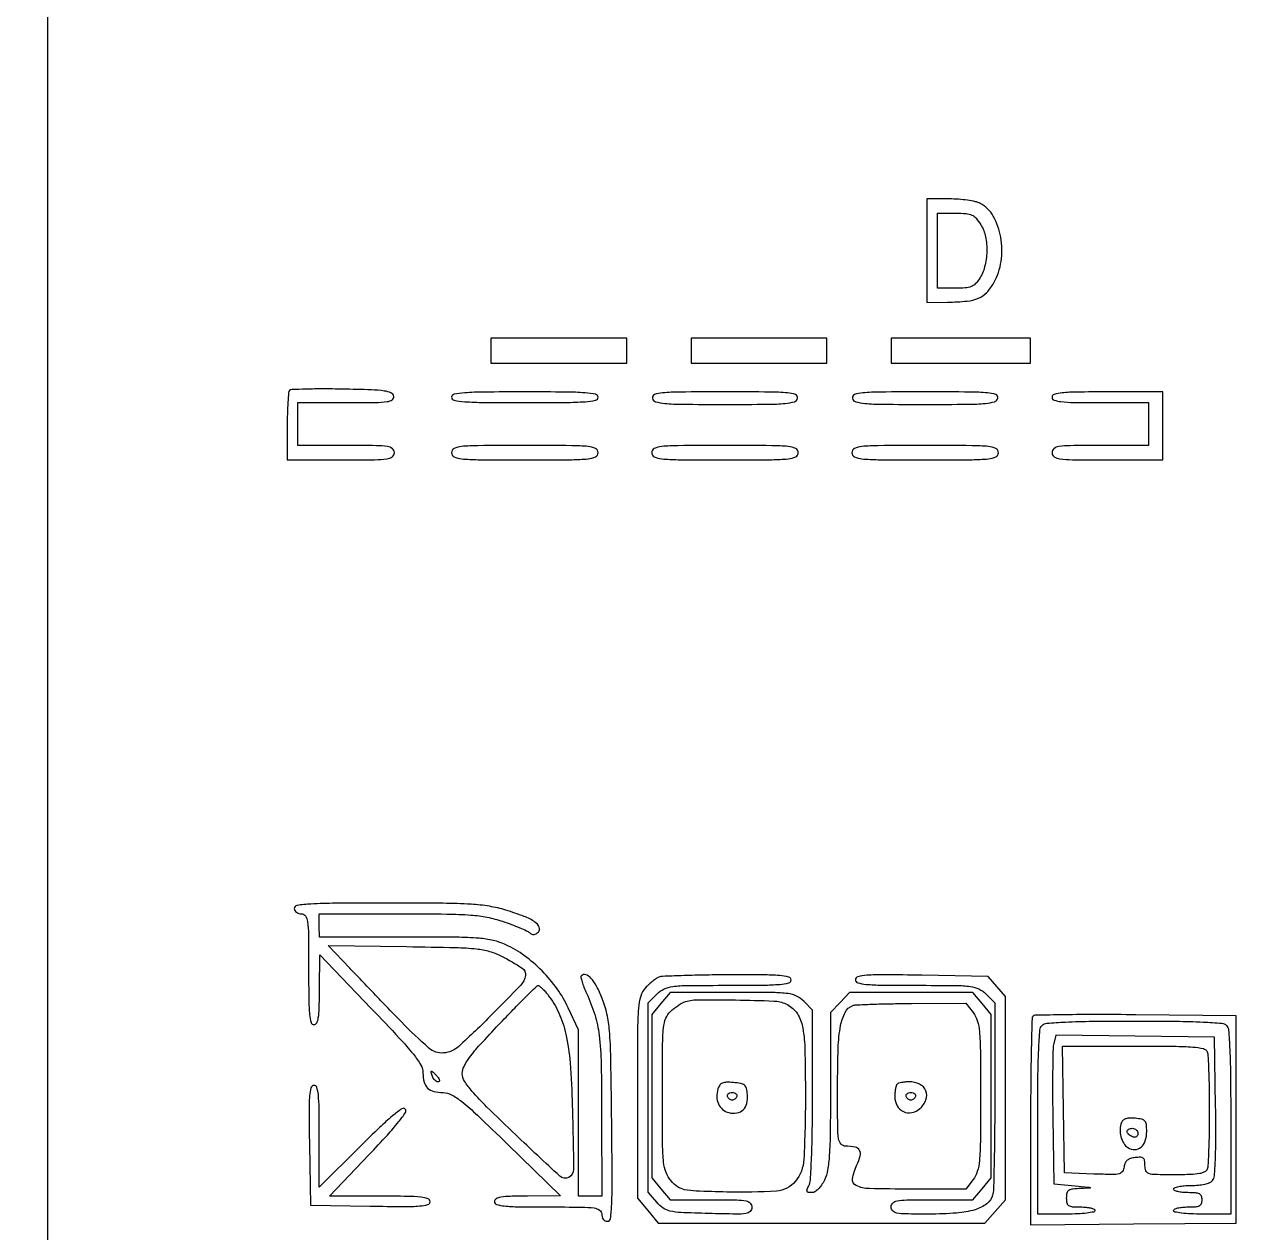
# Model space of a CAD drawing. Extents: x 0 to 1066, y 0 to 761.
# Drawn here: x 777.26 to 806.26, y 85.18 to 113.77 of the extents above; entities that cross this region are included whole.
import ezdxf

# ---------------------------------------------------------------- set-up
doc = ezdxf.new("R2010")
doc.units = 0
doc.header["$MEASUREMENT"] = 0

msp = doc.modelspace()

# ---------------------------------------------------------------- linework, layer by layer
for points in [[(183.390323, 95.266879, 0.000001), (192.989143, 95.254457, 0.000118)], [(329.859243, 95.267872, -0.000023), (352.558836, 95.240684, -0.000004), (375.624384, 95.211821, -0.198594)], [(479.458836, 95.240684, -0.000004), (502.524384, 95.211821, -0.198594)], [(710.559243, 95.267872, -0.000023), (733.258836, 95.240684, -0.000004), (756.324384, 95.211821, -0.198594)], [(416.092229, 95.24091, -0.000004), (439.072908, 95.212432, -0.198597)], [(542.992229, 95.24091, -0.000004), (565.972908, 95.212432, -0.198597)], [(606.442229, 95.24091, -0.000004), (629.422908, 95.212432, -0.198597)], [(669.892229, 95.24091, -0.000004), (692.872908, 95.212432, -0.198597)], [(756.492312, 95.079344, -0.00001), (757.544456, 86.85292, -0.000054)]]:
    msp.add_lwpolyline(points, format="xyb")
for points in [[(409.06215, 749.15415), (40.8618, 749.132981), (40.8618, 380.65769), (40.8618, 12.1824), (501.2973, 12.1824), (961.7328, 12.1824), (961.7328, 380.646631), (961.7328, 749.110861), (961.41555, 749.1633, 0.040886), (961.153339, 749.184871, 0.000002), (934.190609, 749.194398, 0.000089), (904.448031, 749.199508, 0.000054), (869.1804, 749.195529, -0.000029), (813.61687, 749.186499, -0.000004), (696.10453, 749.175037, -0.000004), (556.774728, 749.163736, -0.000004)], [(798.624, 108.4149), (798.624, 107.1882), (799.11045, 107.196633, 0.018847), (799.57342, 107.222133, 0.076273), (799.846829, 107.290481, 0.107083), (800.038018, 107.424269, 0.057946), (800.208222, 107.657164, 0.09461), (800.379213, 108.161818, 0.077415), (800.369801, 108.732431, 0.083451), (800.194167, 109.232865, 0.148656), (799.883984, 109.534603, 0.065462), (799.77164, 109.575066, 0.01784), (799.585659, 109.608774, 0.017725), (799.370031, 109.632191, 0.017594), (799.15275, 109.640353), (798.624, 109.6416)], [(799.898953, 109.02825, -0.090931), (800.011274, 108.746531, -0.056823), (800.041335, 108.391609, -0.056208), (799.990425, 108.033788, -0.081785), (799.86163, 107.742909, -0.053857), (799.768367, 107.629366, -0.102503), (799.669365, 107.565735, -0.073821), (799.531688, 107.535009, -0.018052), (799.29885, 107.5266), (798.8778, 107.5266), (798.8778, 108.4149), (798.8778, 109.3032), (799.302043, 109.3032, -0.017821), (799.552018, 109.294288, -0.090339), (799.686517, 109.259735, -0.111314), (799.786276, 109.183366, -0.033754)], [(783.539223, 105.103623, 0.175142), (783.515836, 105.053768, 0.005715), (783.497821, 104.830276, 0.010326), (783.48485, 104.562221, 0.006925), (783.4806, 104.2554), (783.4806, 103.4658), (784.7496, 103.4658, 0.002222), (785.550693, 103.46936, 0.030926), (785.838825, 103.48977, 0.119596), (785.969248, 103.540448, 0.245279), (786.0186, 103.635, 0.22979), (785.973058, 103.728863, 0.130799), (785.854688, 103.779917, 0.034233), (785.592906, 103.800546, 0.00255), (784.8765, 103.8042), (783.7344, 103.8042), (783.7344, 104.3118), (783.7344, 104.8194), (784.882703, 104.8194, 0.002733), (785.570614, 104.82316, 0.030135), (785.84539, 104.842754, 0.109553), (785.968179, 104.887529, 0.307277), (786.002597, 104.96745, 0.244204), (785.938338, 105.048789, 0.070908), (785.779908, 105.094615, 0.026953), (785.473812, 105.121032, 0.003132), (784.786017, 105.138873, 0.004699), (784.326379, 105.143594, 0.007284), (783.929651, 105.13816, 0.002888), (783.591841, 105.126656, 0.188584)], [(787.3722, 104.9463, 0.358821), (787.430268, 104.875804, 0.029936), (787.6824, 104.842098, 0.01614), (788.138127, 104.82351, 0.002122), (789.1065, 104.8194, 0.002122), (790.074873, 104.82351, 0.01614), (790.5306, 104.842098, 0.029936), (790.782732, 104.875804, 0.358821), (790.8408, 104.9463, 0.358821), (790.782732, 105.016796, 0.029936), (790.5306, 105.050502, 0.01614), (790.074873, 105.06909, 0.002122), (789.1065, 105.0732, 0.002122), (788.138127, 105.06909, 0.01614), (787.6824, 105.050502, 0.029936), (787.430268, 105.016796, 0.358821)], [(792.125905, 104.92515, 0.27963), (792.201799, 104.841292, 0.051026), (792.416525, 104.80046, 0.019589), (792.833369, 104.780945, 0.001902), (793.8441, 104.7771, 0.001902), (794.854831, 104.780945, 0.019589), (795.271675, 104.80046, 0.051026), (795.486401, 104.841292, 0.27963), (795.562295, 104.92515, 0.371486), (795.514322, 105.008719, 0.063172), (795.319848, 105.050603, 0.019828), (794.908565, 105.06966, 0.001663), (793.8441, 105.0732, 0.001663), (792.779635, 105.06966, 0.019828), (792.368352, 105.050603, 0.063172), (792.173878, 105.008719, 0.371486)], [(796.863505, 104.92515, 0.27963), (796.939399, 104.841292, 0.051026), (797.154125, 104.80046, 0.019589), (797.570969, 104.780945, 0.001902), (798.5817, 104.7771, 0.001902), (799.592431, 104.780945, 0.019589), (800.009275, 104.80046, 0.051026), (800.224001, 104.841292, 0.27963), (800.299895, 104.92515, 0.371486), (800.251922, 105.008719, 0.063172), (800.057448, 105.050603, 0.019828), (799.646165, 105.06966, 0.001663), (798.5817, 105.0732, 0.001663), (797.517235, 105.06966, 0.019828), (797.105952, 105.050603, 0.063172), (796.911478, 105.008719, 0.371486)], [(801.585, 104.9463, 0.32143), (801.633089, 104.879224, 0.054088), (801.7965, 104.8429, 0.024158), (802.102695, 104.823784, 0.003511), (802.7271, 104.8194), (803.8692, 104.8194), (803.8692, 104.3118), (803.8692, 103.8042), (802.7271, 103.8042, 0.00255), (802.010694, 103.800546, 0.034233), (801.748912, 103.779917, 0.130799), (801.630542, 103.728863, 0.22979), (801.585, 103.635, 0.250083), (801.635569, 103.540218, 0.116079), (801.770062, 103.489679, 0.02996), (802.066974, 103.469332, 0.00213), (802.8963, 103.4658), (804.2076, 103.4658), (804.2076, 104.2695), (804.2076, 105.0732), (802.8963, 105.0732, 0.002961), (802.173652, 105.068921, 0.021161), (801.8247, 105.050003, 0.045065), (801.636524, 105.014488, 0.33533)], [(787.3722, 103.635, 0.289626), (787.433587, 103.537913, 0.086689), (787.610138, 103.489013, 0.022816), (787.994782, 103.469137, 0.001501), (789.1065, 103.4658, 0.001501), (790.218218, 103.469137, 0.022816), (790.602863, 103.489013, 0.086689), (790.779413, 103.537913, 0.289626), (790.8408, 103.635, 0.289626), (790.779413, 103.732087, 0.086689), (790.602863, 103.780987, 0.022816), (790.218218, 103.800863, 0.001501), (789.1065, 103.8042, 0.001501), (787.994782, 103.800863, 0.022816), (787.610138, 103.780987, 0.086689), (787.433587, 103.732087, 0.289626)], [(792.1098, 103.635, 0.289626), (792.171187, 103.537913, 0.086689), (792.347737, 103.489013, 0.022816), (792.732382, 103.469137, 0.001501), (793.8441, 103.4658, 0.001501), (794.955818, 103.469137, 0.022816), (795.340463, 103.489013, 0.086689), (795.517013, 103.537913, 0.289626), (795.5784, 103.635, 0.289626), (795.517013, 103.732087, 0.086689), (795.340463, 103.780987, 0.022816), (794.955818, 103.800863, 0.001501), (793.8441, 103.8042, 0.001501), (792.732382, 103.800863, 0.022816), (792.347737, 103.780987, 0.086689), (792.171187, 103.732087, 0.289626)], [(796.8474, 103.635, 0.289626), (796.908787, 103.537913, 0.086689), (797.085338, 103.489013, 0.022816), (797.469982, 103.469137, 0.001501), (798.5817, 103.4658, 0.001501), (799.693418, 103.469137, 0.022816), (800.078062, 103.489013, 0.086689), (800.254613, 103.537913, 0.289626), (800.316, 103.635, 0.289626), (800.254613, 103.732087, 0.086689), (800.078062, 103.780987, 0.022816), (799.693418, 103.800863, 0.001501), (798.5817, 103.8042, 0.001501), (797.469982, 103.800863, 0.022816), (797.085338, 103.780987, 0.086689), (796.908787, 103.732087, 0.289626)], [(783.6498, 92.8485, 0.130775), (783.662761, 92.799791, 0.10214), (783.69915, 92.758612, 0.08892), (783.753908, 92.731064, 0.072314), (783.819, 92.7216, -0.250083), (783.913782, 92.671031, -0.116079), (783.964321, 92.536537, -0.02996), (783.984668, 92.239626, -0.00213), (783.9882, 91.4103, 0.002961), (783.992479, 90.687652, 0.021161), (784.011397, 90.3387, 0.045065), (784.046912, 90.150524, 0.33533), (784.1151, 90.099, 0.283482), (784.179819, 90.138899, 0.077186), (784.218315, 90.25834, 0.032744), (784.239265, 90.484767, 0.005399), (784.246291, 90.92385), (784.250581, 91.7487), (785.472069, 90.4797, -0.003352), (786.135054, 89.78162, -0.019468), (786.467525, 89.397918, -0.036879), (786.642893, 89.142313, -0.131763), (786.694479, 88.95267, 0.063569), (786.722421, 88.739836, 0.136638), (786.80525, 88.598175, 0.133696), (786.950807, 88.517845, 0.059689), (787.169872, 88.4916, -0.125523), (787.36767, 88.441149, -0.043976), (787.613745, 88.277322, -0.021085), (787.984405, 87.953907, -0.003158), (788.696902, 87.268649), (789.9525, 86.045698), (789.16995, 86.041949, 0.005788), (788.755215, 86.03516, 0.034384), (788.5396, 86.014248, 0.081331), (788.425989, 85.975621, 0.276962), (788.3874, 85.9113, 0.332163), (788.438118, 85.843379, 0.04712), (788.62005, 85.807665, 0.021839), (788.958316, 85.788703, 0.003082), (789.6564, 85.7844, -0.002222), (790.457493, 85.78084, -0.030926), (790.745625, 85.76043, -0.119596), (790.876048, 85.709752, -0.245279), (790.9254, 85.6152, 0.07203), (790.935011, 85.548828, 0.09375), (790.963017, 85.494316, 0.106829), (791.0056, 85.458708, 0.121484), (791.057132, 85.446, 0.376438), (791.133067, 85.512608, 0.021712), (791.16228, 85.846546, 0.012408), (791.173775, 86.450734, 0.001366), (791.161972, 87.83595, 0.001546), (791.140609, 89.325299, 0.015084), (791.110641, 89.954381, 0.035501), (791.051142, 90.351457, 0.040566), (790.937383, 90.718174, 0.024733), (790.801811, 91.012737, 0.065346), (790.668861, 91.202432, 0.130068), (790.548482, 91.279642, 0.281343), (790.445605, 91.254805, 0.253193), (790.43452, 91.217583, 0.019667), (790.460695, 91.113274, 0.023095), (790.504789, 90.985112, 0.015374), (790.566482, 90.842504, -0.035625), (790.760238, 90.339703, -0.043661), (790.864823, 89.847405, -0.025706), (790.912734, 89.170512, -0.004753), (790.924928, 87.92055), (790.9254, 86.0382), (790.65045, 86.03824), (790.3755, 86.038281), (790.3755, 88.00519), (790.3755, 89.9721), (790.131892, 90.499523, 0.047868), (789.870895, 90.946658, 0.039056), (789.512882, 91.369907, 0.039276), (789.096064, 91.729714, 0.050251), (788.659577, 91.987334, 0.049434), (788.359684, 92.091391, 0.039718), (788.022158, 92.144408, 0.017205), (787.484176, 92.167018, 0.001899), (786.251331, 92.1717), (784.242163, 92.1717), (784.242081, 92.44665), (784.242, 92.7216), (786.148169, 92.7216, -0.002485), (787.261417, 92.716067, -0.015666), (787.828477, 92.69265, -0.029901), (788.215455, 92.641119, -0.033063), (788.580419, 92.544706, -0.008354), (788.789857, 92.470365, -0.010047), (788.984081, 92.393266, -0.008867), (789.144579, 92.322417, -0.06423), (789.215835, 92.277571, 0.063013), (789.272123, 92.241955, 0.12604), (789.323511, 92.232204, 0.123628), (789.373929, 92.248311, 0.05939), (789.427335, 92.290961, 0.307224), (789.448427, 92.405478, 0.142507), (789.346662, 92.527007, 0.057278), (789.089092, 92.65984, 0.015536), (788.654643, 92.808961, 0.034726), (788.269908, 92.899105, 0.025193), (787.832501, 92.94757, 0.01293), (787.173196, 92.970071, 0.002065), (785.882789, 92.9754, 0.001587), (784.624612, 92.971406, 0.012605), (784.043115, 92.953048, 0.019919), (783.713085, 92.921067, 0.374794)], [(788.5566, 91.719381, -0.022087), (789.042973, 91.437771, -0.299776), (789.122485, 91.259385, -0.150935), (789.010627, 91.035205, -0.005355), (788.328881, 90.336531, -0.012293), (787.541802, 89.584897, -0.165677), (787.181513, 89.428557, -0.20328), (786.835877, 89.543119, -0.019899), (786.185489, 90.16245, -0.000664), (785.873557, 90.484957, -0.000492), (785.529538, 90.842289, -0.000497), (785.205379, 91.180328, -0.001121), (784.960553, 91.437295), (784.4535, 91.971891), (786.3147, 91.944895, -0.002065), (787.466328, 91.923434, -0.019375), (787.960812, 91.892981, -0.044992), (788.272499, 91.83298, -0.050184)], [(792.279, 91.221553, 0.058182), (792.217452, 91.189415, 0.018207), (792.133462, 91.127679, 0.017921), (792.043942, 91.051339, 0.018898), (791.96175, 90.970073, 0.116436), (791.849244, 90.774233, 0.054128), (791.796033, 90.484226, 0.017198), (791.77494, 89.942557, 0.001132), (791.7714, 88.378296), (791.7714, 85.989509), (792.01591, 85.696604), (792.260419, 85.4037), (796.125928, 85.4037), (799.991436, 85.4037), (800.238318, 85.679985), (800.4852, 85.956269), (800.4852, 88.361317), (800.4852, 90.766365), (800.281204, 91.003732), (800.077208, 91.2411), (798.504604, 91.267482, 0.002181), (797.602924, 91.278674, 0.018801), (797.20065, 91.266785, 0.042959), (796.988881, 91.234127, 0.345858), (796.932, 91.161732, 0.335328), (796.986648, 91.089411, 0.046344), (797.183974, 91.052688, 0.020331), (797.557945, 91.033705, 0.002515), (798.374045, 91.0296, -0.002201), (799.309623, 91.025481, -0.029111), (799.654157, 91.002359, -0.082267), (799.854324, 90.942762, -0.083155), (800.023745, 90.821945), (800.2314, 90.614291), (800.230245, 88.431995, -0.00211), (800.22621, 87.582386, -0.00311), (800.214879, 86.836496, -0.001444), (800.199449, 86.201604, -0.058777), (800.179558, 86.06501, -0.166504), (800.041228, 85.859303, -0.089832), (799.765822, 85.719535, -0.054456), (799.327199, 85.638975, -0.018211), (798.674664, 85.6152, -0.003548), (798.121982, 85.619121, -0.043106), (797.911233, 85.640341, -0.154826), (797.815488, 85.691868, -0.194878), (797.778, 85.7844, -0.205337), (797.817834, 85.877307, -0.147864), (797.919822, 85.928743, -0.040197), (798.144872, 85.949768, -0.003201), (798.74338, 85.9536), (799.708759, 85.9536), (799.92778, 86.213891), (800.1468, 86.474182), (800.1468, 88.407), (800.1468, 90.339818), (799.92778, 90.600109), (799.708759, 90.8604), (798.251608, 90.8604), (796.794456, 90.8604), (796.567128, 90.623121), (796.3398, 90.385842), (796.3398, 88.553291, -0.002596), (796.33458, 87.547708, -0.014102), (796.313554, 87.003062, -0.025993), (796.272402, 86.658186, -0.068666), (796.197231, 86.42177, -0.033503), (796.127934, 86.298448, -0.051707), (796.050894, 86.203618, -0.063923), (795.972275, 86.14291, -0.133249), (795.898154, 86.1228, -0.042799), (795.81959, 86.129537, -0.255614), (795.788526, 86.154229, -0.19861), (795.788232, 86.199022, -0.026467), (795.829223, 86.286438, 0.109021), (795.867272, 86.4217, 0.004132), (795.89299, 86.94866, 0.006681), (795.911059, 87.614291, 0.003444), (795.9168, 88.447584), (795.9168, 90.445091), (795.709145, 90.652745, 0.08434), (795.538635, 90.773733, 0.081725), (795.335871, 90.833302, 0.028553), (794.985154, 90.85633, 0.002119), (794.024666, 90.8604), (792.547841, 90.8604), (792.32882, 90.600109), (792.1098, 90.339818), (792.1098, 88.407), (792.1098, 86.474182), (792.32882, 86.213891), (792.547841, 85.9536), (793.51322, 85.9536, -0.003072), (794.121762, 85.949861, -0.042107), (794.341628, 85.928588, -0.160533), (794.43995, 85.875006, -0.19063), (794.4786, 85.777315, -0.196986), (794.438709, 85.67999, -0.163701), (794.338136, 85.629119, -0.040194), (794.110793, 85.614682, -0.002669), (793.455881, 85.629265, -0.00374), (792.799092, 85.652315, -0.042692), (792.542197, 85.685351, -0.100792), (792.382283, 85.755641, -0.061543), (792.229181, 85.894868), (792.0252, 86.132235), (792.0252, 88.373263), (792.0252, 90.614291), (792.232855, 90.821945, -0.084595), (792.403599, 90.94297, -0.081607), (792.606925, 91.002532, -0.028435), (792.958979, 91.025541, -0.002101), (793.924855, 91.0296, 0.00255), (794.748011, 91.033798, 0.018774), (795.140659, 91.052558, 0.037821), (795.354692, 91.087294, 0.346524), (795.4092, 91.1565, 0.34821), (795.354407, 91.225638, 0.037666), (795.138888, 91.259354, 0.018597), (794.742817, 91.276277, 0.00249), (793.90755, 91.276721, 0.002973), (793.322944, 91.270645, 0.004381), (792.809733, 91.25776, 0.002093), (792.374032, 91.241175, 0.080863)], [(789.646808, 90.811079, -0.06032), (789.909103, 90.379422, -0.052), (790.07696, 89.875636, -0.035865), (790.17687, 89.196266, -0.011579), (790.228921, 88.179735, -0.003449), (790.260674, 86.675381, -0.284478), (790.146232, 86.48451, -0.315212), (789.934863, 86.513075, -0.003977), (788.892401, 87.490072, -0.003312), (788.20082, 88.157423, -0.019979), (787.858312, 88.520213, -0.038621), (787.678438, 88.762059, -0.141505), (787.626, 88.943637, -0.119174), (787.666668, 89.111838, -0.041915), (787.79912, 89.323931, -0.024121), (788.044905, 89.621577, -0.005407), (788.49315, 90.103409, -0.002727), (788.829686, 90.453563, -0.004312), (789.122409, 90.749674, -0.001167), (789.379638, 91.004239, -0.165465), (789.41761, 91.022577, -0.198595), (789.449045, 91.013872, -0.020758), (789.508577, 90.963346, -0.023212), (789.576791, 90.894271, -0.01655)], [(795.284664, 90.59013, -0.124883), (795.532966, 90.390972, -0.109776), (795.671056, 90.087984, -0.046214), (795.733713, 89.553025, -0.006058), (795.7476, 88.407, -0.012486), (795.710146, 86.907391, -0.160526), (795.510881, 86.391004, -0.207396), (795.064316, 86.161242, -0.022834), (793.887029, 86.137065, -0.003182), (793.161146, 86.159931, -0.040182), (792.889484, 86.192185, -0.101228), (792.7237, 86.26233, -0.064813), (792.567572, 86.402468, -0.084036), (792.448148, 86.600709, -0.068785), (792.389937, 86.841533, -0.023302), (792.367492, 87.262922, -0.001654), (792.3636, 88.439271, -0.001632), (792.36739, 89.600707, -0.022422), (792.389023, 90.021506, -0.068368), (792.443286, 90.250447, -0.116358), (792.55395, 90.411885, -0.017417), (792.636139, 90.481586, -0.015785), (792.725662, 90.54782, -0.016032), (792.809551, 90.601987, -0.04774), (792.8712, 90.631453, -0.086096), (793.186627, 90.688426, -0.006012), (794.090116, 90.683822, -0.00557), (794.998668, 90.658139, -0.097337)], [(799.71766, 90.383691, -0.093413), (799.816923, 90.193132, -0.051414), (799.867047, 89.934192, -0.020127), (799.8887, 89.48553, -0.001993), (799.893, 88.407, -0.001993), (799.8887, 87.32847, -0.020127), (799.867047, 86.879808, -0.051414), (799.816923, 86.620868, -0.093413), (799.71766, 86.430309), (799.542319, 86.2074), (798.234505, 86.2074, -0.005705), (797.258133, 86.21854, -0.100415), (796.951266, 86.288122, -0.33966), (796.864393, 86.449902, -0.070842), (796.967192, 86.778122, 0.045352), (797.046961, 86.99375, 0.204612), (797.028636, 87.123819, 0.210225), (796.922671, 87.198316, 0.047922), (796.69935, 87.221305, -0.216841), (796.59035, 87.271807, -0.144709), (796.533045, 87.399297, -0.032036), (796.512211, 87.692429, -0.001726), (796.509, 88.622701, -0.008062), (796.523909, 89.547325, -0.037843), (796.581124, 90.075544, -0.073976), (796.688667, 90.388264, -0.179222), (796.86677, 90.549978, -0.084683), (796.947595, 90.567506, -0.002182), (797.319891, 90.582495, -0.00457), (797.758502, 90.594224, -0.003098), (798.25831, 90.599921), (799.542319, 90.6066)], [(801.135091, 90.297691, 0.192173), (801.111592, 90.242979, 0.00072), (801.094347, 89.540021, 0.00356), (801.081558, 88.739199, 0.002212), (801.0774, 87.799403), (801.0774, 85.358805), (803.50965, 85.381253), (805.9419, 85.4037), (805.9419, 87.8571), (805.9419, 90.3105), (803.567341, 90.332941, 0.002295), (802.652865, 90.337386, 0.003691), (801.873362, 90.331844, 0.000766), (801.189733, 90.320889, 0.194354)], [(805.71348, 90.08208, -0.180184), (805.764821, 89.969795, -0.006975), (805.791883, 89.506652, -0.008673), (805.809933, 88.839993, -0.002431), (805.815, 87.79788), (805.815, 85.6152), (805.1382, 85.6152, -0.010616), (804.867634, 85.620945, -0.020476), (804.65175, 85.638994, -0.01702), (804.490246, 85.664791, -0.358912), (804.4614, 85.6998, -0.295869), (804.482639, 85.732551, -0.04382), (804.560805, 85.759549, -0.037669), (804.670113, 85.778276, -0.023598), (804.7998, 85.7844, 0.017388), (804.981761, 85.79073, 0.098846), (805.07475, 85.816125, 0.184152), (805.121637, 85.867174, 0.094959), (805.1382, 85.9536, 0.094959), (805.121637, 86.040026, 0.184152), (805.07475, 86.091075, 0.098846), (804.981761, 86.11647, 0.017388), (804.7998, 86.1228, -0.023598), (804.670113, 86.128924, -0.037669), (804.560805, 86.147651, -0.04382), (804.482639, 86.174649, -0.295869), (804.4614, 86.2074, -0.319735), (804.484871, 86.240352, -0.032693), (804.582613, 86.267149, -0.03126), (804.715874, 86.28589, -0.019308), (804.874041, 86.292, 0.022786), (805.048395, 86.29995, 0.033508), (805.199805, 86.324092, 0.038562), (805.317767, 86.360866, 0.125348), (805.383504, 86.408663, 0.154608), (805.429198, 86.521123, 0.009283), (805.451592, 86.890293, 0.010462), (805.462545, 87.409386, 0.003554), (805.457313, 88.164113), (805.4343, 89.8029), (803.553967, 89.825663), (801.673633, 89.848426), (801.626419, 89.656463, 0.054525), (801.608544, 89.522069, 0.002526), (801.600137, 89.061141, 0.004163), (801.597474, 88.512939, 0.002974), (801.603252, 87.8994), (801.6273, 86.3343), (802.1349, 86.285072, -0.001144), (802.436629, 86.255113, -0.076055), (802.486837, 86.242128, -0.79368), (802.484858, 86.23099, -0.003416), (802.28295, 86.221622, 0.015197), (802.074423, 86.207017, 0.115582), (801.981927, 86.175287, 0.195846), (801.937353, 86.113297, 0.059219), (801.9234, 85.9959, 0.05449), (801.936239, 85.878444, 0.201266), (801.97839, 85.818769, 0.124134), (802.065397, 85.790745, 0.016149), (802.2618, 85.7844, -0.023598), (802.391487, 85.778276, -0.037669), (802.500795, 85.759549, -0.04382), (802.578961, 85.732551, -0.295869), (802.6002, 85.6998, -0.358912), (802.571354, 85.664791, -0.01702), (802.40985, 85.638994, -0.020476), (802.193966, 85.620945, -0.010616), (801.9234, 85.6152), (801.2466, 85.6152), (801.2466, 87.79788, -0.002431), (801.251667, 88.839993, -0.008673), (801.269717, 89.506652, -0.006975), (801.296779, 89.969795, -0.180184), (801.34812, 90.08208, -0.179154), (801.459228, 90.133151, -0.007457), (801.902302, 90.160387, -0.009044), (802.539988, 90.178496, -0.002576), (803.5308, 90.1836, -0.002576), (804.521612, 90.178496, -0.009044), (805.159298, 90.160387, -0.007457), (805.602372, 90.133151, -0.179154)], [(805.256049, 89.457581, -0.079438), (805.276509, 89.360574, -0.003092), (805.292316, 88.994367, -0.005435), (805.303668, 88.559206, -0.003803), (805.3074, 88.0686, -0.003803), (805.303668, 87.577994, -0.005435), (805.292316, 87.142833, -0.003092), (805.276509, 86.776626, -0.079438), (805.256049, 86.679619, -0.187697), (805.195094, 86.612524, -0.072189), (805.073442, 86.572466, -0.036166), (804.865474, 86.551247, -0.007344), (804.494649, 86.5458, -0.004062), (804.0258, 86.549609, -0.070241), (803.874917, 86.573417, -0.231273), (803.808041, 86.635882, -0.091488), (803.7846, 86.762919, 0.037847), (803.775713, 86.88016, 0.185524), (803.743395, 86.936843, 0.170664), (803.679564, 86.959974, 0.031046), (803.55195, 86.953269, 0.047296), (803.44218, 86.929978, 0.100186), (803.366352, 86.888227, 0.112405), (803.318064, 86.823899, 0.069901), (803.291831, 86.732831, -0.112209), (803.250439, 86.624307, -0.190206), (803.171672, 86.569605, -0.061978), (803.010715, 86.552269, -0.004715), (802.572731, 86.563631), (801.8811, 86.5881), (801.857998, 88.08975), (801.834896, 89.5914), (803.519797, 89.5914, -0.002235), (804.470651, 89.587149, -0.016997), (804.918142, 89.567926, -0.032898), (805.168969, 89.531889, -0.254256)], [(787.0338, 88.8723, -0.035237), (787.070005, 88.821831, -0.100348), (787.084838, 88.781421, -0.22275), (787.077437, 88.756305, -0.214681), (787.05321, 88.7454, -0.125677), (787.016748, 88.754712, -0.064053), (786.978233, 88.782677, -0.05745), (786.943617, 88.823768, -0.054778), (786.918606, 88.8723, -0.019009), (786.90202, 88.920979, -0.034664), (786.892818, 88.961923, -0.044074), (786.890953, 88.991156, -0.407084), (786.899196, 88.9992, -0.176553), (786.915711, 88.993181, -0.014236), (786.950817, 88.961923, -0.017822), (786.991324, 88.920911, -0.012711)], [(793.676385, 88.580879, 0.081491), (793.648966, 88.392729, 0.103561), (793.687913, 88.222014, 0.112762), (793.788166, 88.091568, 0.111725), (793.935437, 88.01705, 0.101425), (794.127358, 88.008648, 0.153114), (794.275978, 88.082705, 0.142669), (794.36248, 88.233356, 0.083965), (794.37717, 88.442094, 0.037113), (794.351696, 88.589197, 0.155697), (794.305031, 88.664535, 0.132678), (794.218753, 88.705522, 0.024147), (794.041636, 88.728929, 0.023128), (793.878483, 88.734945, 0.094206), (793.781573, 88.715579, 0.141256), (793.719661, 88.666955, 0.07943)], [(797.919, 88.689, 0.124763), (797.897137, 88.65229, 0.025458), (797.879167, 88.578223, 0.025359), (797.866741, 88.487683, 0.021425), (797.8626, 88.391086, 0.128263), (797.917702, 88.179819, 0.15573), (798.066535, 88.040735, 0.160119), (798.265035, 88.015786, 0.136604), (798.454456, 88.110589, 0.115256), (798.599795, 88.320438, 0.192301), (798.599004, 88.532325, 0.188427), (798.451787, 88.688405, 0.110985), (798.19818, 88.7454, 0.023166), (798.108757, 88.741255, 0.026679), (798.024274, 88.728832, 0.027225), (797.954861, 88.710829, 0.119866)], [(784.007304, 87.24375), (784.0305, 85.8267), (785.44755, 85.803504, 0.002548), (786.245572, 85.794509, 0.020169), (786.614826, 85.807126, 0.045157), (786.810865, 85.839717, 0.341353), (786.8646, 85.909254, 0.32194), (786.815237, 85.977974, 0.054366), (786.647833, 86.014763, 0.023664), (786.331404, 86.033893, 0.003266), (785.671978, 86.0382), (784.479356, 86.0382), (785.421453, 87.024745, 0.005254), (785.852182, 87.48539, 0.017773), (786.119277, 87.79879, 0.018972), (786.281898, 88.020745, 0.359309), (786.274248, 88.100592, 0.36556), (786.19501, 88.1073, 0.018931), (785.976016, 87.939317, 0.017725), (785.667189, 87.664251, 0.005223), (785.213473, 87.221177), (784.242, 86.25246), (784.242, 87.45663, 0.003227), (784.237701, 88.12282, 0.023446), (784.218585, 88.442139, 0.053698), (784.181852, 88.611188, 0.322958), (784.113054, 88.6608, 0.341353), (784.043517, 88.607065, 0.045157), (784.010926, 88.411026, 0.020169), (783.998309, 88.041772, 0.002548)], [(794.123985, 88.400655, -0.073624), (794.106382, 88.365892, -0.066918), (794.078966, 88.336425, -0.070382), (794.04629, 88.316513, -0.102038), (794.0133, 88.30971, -0.102038), (793.98031, 88.316513, -0.070382), (793.947634, 88.336425, -0.066918), (793.920218, 88.365892, -0.073624), (793.902615, 88.400655, -0.159683), (793.90244, 88.435212, -0.143818), (793.922624, 88.464885, -0.107546), (793.961607, 88.484861, -0.064908), (794.0133, 88.4916, -0.064908), (794.064993, 88.484861, -0.107546), (794.103976, 88.464885, -0.143818), (794.12416, 88.435212, -0.159683)], [(798.353985, 88.400655, -0.073624), (798.336382, 88.365892, -0.066918), (798.308966, 88.336425, -0.070382), (798.27629, 88.316513, -0.102038), (798.2433, 88.30971, -0.102038), (798.21031, 88.316513, -0.070382), (798.177634, 88.336425, -0.066918), (798.150218, 88.365892, -0.073624), (798.132615, 88.400655, -0.159683), (798.13244, 88.435212, -0.143818), (798.152624, 88.464885, -0.107546), (798.191607, 88.484861, -0.064908), (798.2433, 88.4916, -0.064908), (798.294993, 88.484861, -0.107546), (798.333976, 88.464885, -0.143818), (798.35416, 88.435212, -0.159683)], [(803.227428, 87.784056, 0.085942), (803.195519, 87.62245, 0.069853), (803.215979, 87.446857, 0.073039), (803.281883, 87.291542, 0.116458), (803.38275, 87.189373, 0.14098), (803.545804, 87.142517, 0.179008), (803.691643, 87.196506, 0.139252), (803.792438, 87.348603, 0.077286), (803.8269, 87.57022, 0.026255), (803.818136, 87.736999, 0.155265), (803.783479, 87.816075, 0.160977), (803.7102, 87.859054, 0.028797), (803.551368, 87.883654, 0.031233), (803.426752, 87.887846, 0.067469), (803.332282, 87.872256, 0.094451), (803.266422, 87.837412, 0.133133)], [(803.6154, 87.521355, -0.094119), (803.606415, 87.474043, -0.166113), (803.580937, 87.444076, -0.151899), (803.540526, 87.43438, -0.075244), (803.4885, 87.445806, -0.048303), (803.439957, 87.470035, -0.053891), (803.398877, 87.50239, -0.061199), (803.37079, 87.537573, -0.13875), (803.3616, 87.570051, -0.164455), (803.371342, 87.59887, -0.095748), (803.398877, 87.623408, -0.076852), (803.439964, 87.639989, -0.057609), (803.4885, 87.6456, -0.096899), (803.536934, 87.636125, -0.097416), (803.578123, 87.609103, -0.098432), (803.605702, 87.568768, -0.10122)]]:
    msp.add_lwpolyline(points, format="xyb", close=True)
for points in [[(960.8868, 114.1677), (960.8868, 13.113), (869.3496, 13.113), (777.8124, 13.113), (777.8124, 114.1677), (777.8124, 215.2224), (869.3496, 215.2224), (960.8868, 215.2224)], [(788.3028, 106.0461), (788.3028, 105.75), (789.9102, 105.75), (791.5176, 105.75), (791.5176, 106.0461), (791.5176, 106.3422), (789.9102, 106.3422), (788.3028, 106.3422)], [(793.0404, 106.0461), (793.0404, 105.75), (794.6478, 105.75), (796.2552, 105.75), (796.2552, 106.0461), (796.2552, 106.3422), (794.6478, 106.3422), (793.0404, 106.3422)], [(797.778, 106.0461), (797.778, 105.75), (799.4277, 105.75), (801.0774, 105.75), (801.0774, 106.0461), (801.0774, 106.3422), (799.4277, 106.3422), (797.778, 106.3422)]]:
    msp.add_lwpolyline(points, close=True)

doc.saveas('drawing.dxf')
